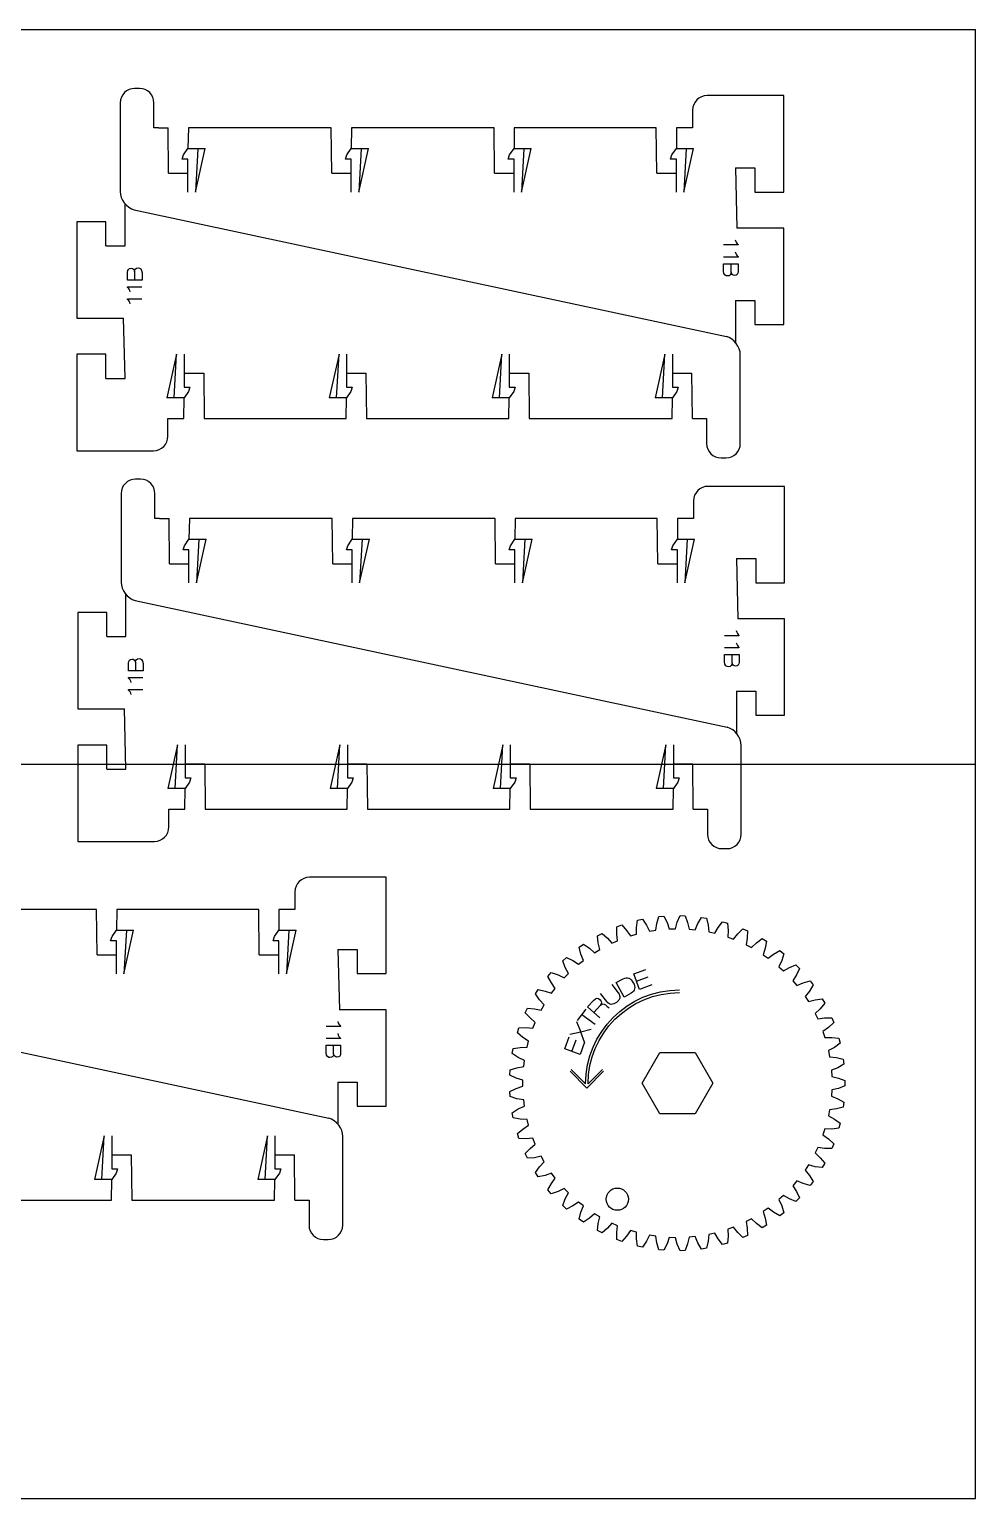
# Model space of a CAD drawing. Extents: x 0 to 610, y 0 to 305.
# Drawn here: x 413.4 to 609.6, y 0 to 304.8 of the extents above; entities that cross this region are included whole.
import ezdxf

# ---------------------------------------------------------------- set-up
doc = ezdxf.new("R2010")
doc.units = 0
doc.layers.add('CUTS', color=1, linetype='Continuous', true_color=0xff0000)
doc.layers.add('TEXT', color=5, linetype='Continuous', true_color=0x0000ff)
doc.layers.add('laser bed referance', color=3, linetype='Continuous', lineweight=25, true_color=0x00ff00)
doc.layers.add('Referance lines', color=2, linetype='Continuous', lineweight=25, true_color=0xffff00)

msp = doc.modelspace()

# ---------------------------------------------------------------- linework, layer by layer
at = {"layer": 'CUTS', "color": 1, "lineweight": 25, "true_color": 0xff0000}
for p, q in [((569.8, 291.06), (553.9, 291.06)), ((569.8, 271.06), (569.8, 291.06)), ((439.2, 284.35), (439.2, 289.56)), ((440.14, 284.35), (439.2, 284.35)), ((440.14, 284.35), (442.14, 284.35)), ((442.24, 274.96), (442.14, 284.35)), ((446.34, 284.35), (446.26, 280.07)), ((475.97, 284.35), (446.34, 284.35)), ((476.07, 274.96), (475.97, 284.35)), ((480.17, 284.35), (480.1, 280.07)), ((509.73, 284.35), (480.17, 284.35)), ((509.83, 274.96), (509.73, 284.35)), ((513.93, 284.35), (513.87, 280.07)), ((543.38, 284.35), (513.93, 284.35)), ((543.48, 274.96), (543.38, 284.35)), ((442.24, 274.96), (446.24, 274.96)), ((476.07, 274.96), (480.07, 274.96)), ((509.83, 274.96), (513.83, 274.96)), ((543.48, 274.96), (547.48, 274.96)), ((559.8, 276.06), (560.1, 263.57)), ((559.8, 276.06), (563.8, 276.06)), ((563.8, 276.06), (563.8, 271.06)), ((433.2, 259.88), (433.2, 268.62)), ((563.8, 271.06), (569.8, 271.06)), ((435.1, 267.36), (557.91, 241.08)), ((429.2, 264.88), (423.2, 264.88)), ((423.2, 264.88), (423.2, 244.88)), ((429.2, 259.88), (429.2, 264.88)), ((569.8, 263.57), (560.1, 263.57)), ((569.8, 243.57), (569.8, 263.57)), ((429.2, 259.88), (433.2, 259.88)), ((559.8, 248.57), (559.8, 239.83)), ((559.8, 248.57), (563.8, 248.57)), ((563.8, 248.57), (563.8, 243.57)), ((423.2, 244.88), (432.9, 244.88)), ((433.2, 232.39), (432.9, 244.88)), ((563.8, 243.57), (569.8, 243.57)), ((429.2, 237.39), (423.2, 237.39)), ((423.2, 237.39), (423.2, 217.39)), ((429.2, 232.39), (429.2, 237.39)), ((429.2, 232.39), (433.2, 232.39)), ((445.52, 233.48), (449.52, 233.48)), ((449.52, 233.48), (449.62, 224.1)), ((479.17, 233.48), (483.17, 233.48)), ((483.17, 233.48), (483.27, 224.1)), ((512.93, 233.48), (516.93, 233.48)), ((516.93, 233.48), (517.03, 224.1)), ((546.76, 233.48), (550.76, 233.48)), ((550.86, 224.1), (550.76, 233.48)), ((479.07, 224.1), (479.14, 228.38)), ((512.83, 224.1), (512.9, 228.38)), ((546.66, 224.1), (546.74, 228.38)), ((449.62, 224.1), (479.07, 224.1)), ((483.27, 224.1), (512.83, 224.1)), ((517.03, 224.1), (546.66, 224.1)), ((550.86, 224.1), (552.86, 224.1)), ((552.86, 224.1), (553.8, 224.1)), ((553.8, 224.1), (553.8, 218.89)), ((423.2, 217.39), (439.1, 217.39)), ((439.4, 203.3), (439.4, 208.5)), ((570, 210), (554.1, 210)), ((570, 190), (570, 210)), ((440.34, 203.3), (439.4, 203.3)), ((440.34, 203.3), (442.34, 203.3)), ((442.44, 193.91), (442.34, 203.3)), ((446.54, 203.3), (446.46, 199.01)), ((476.17, 203.3), (446.54, 203.3)), ((476.27, 193.91), (476.17, 203.3)), ((480.37, 203.3), (480.3, 199.01)), ((509.94, 203.3), (480.37, 203.3)), ((510.03, 193.91), (509.94, 203.3)), ((514.13, 203.3), (514.07, 199.01)), ((543.58, 203.3), (514.13, 203.3)), ((543.68, 193.91), (543.58, 203.3)), ((442.44, 193.91), (446.44, 193.91)), ((476.27, 193.91), (480.27, 193.91)), ((510.03, 193.91), (514.03, 193.91)), ((543.68, 193.91), (547.68, 193.91)), ((560, 195), (564, 195)), ((560, 195), (560.3, 182.51)), ((564, 195), (564, 190)), ((564, 190), (570, 190)), ((433.4, 178.82), (433.4, 187.56)), ((435.3, 186.31), (558.11, 160.02)), ((429.4, 183.82), (423.4, 183.82)), ((423.4, 183.82), (423.4, 163.82)), ((429.4, 178.82), (429.4, 183.82)), ((570, 182.51), (560.3, 182.51)), ((570, 162.51), (570, 182.51)), ((429.4, 178.82), (433.4, 178.82)), ((560, 167.51), (564, 167.51)), ((560, 167.51), (560, 158.77)), ((564, 167.51), (564, 162.51)), ((423.4, 163.82), (433.1, 163.82)), ((433.4, 151.33), (433.1, 163.82)), ((564, 162.51), (570, 162.51)), ((429.4, 156.33), (423.4, 156.33)), ((423.4, 156.33), (423.4, 136.34)), ((429.4, 151.33), (429.4, 156.33)), ((445.72, 152.42), (449.72, 152.42)), ((449.72, 152.42), (449.82, 143.04)), ((479.37, 152.42), (483.37, 152.42)), ((483.37, 152.42), (483.47, 143.04)), ((513.13, 152.42), (517.13, 152.42)), ((517.13, 152.42), (517.23, 143.04)), ((546.96, 152.42), (550.96, 152.42)), ((551.06, 143.04), (550.96, 152.42)), ((429.4, 151.33), (433.4, 151.33)), ((479.27, 143.04), (479.34, 147.33)), ((513.03, 143.04), (513.1, 147.33)), ((546.86, 143.04), (546.94, 147.33)), ((449.82, 143.04), (479.27, 143.04)), ((483.47, 143.04), (513.03, 143.04)), ((517.23, 143.04), (546.86, 143.04)), ((551.06, 143.04), (553.06, 143.04)), ((553.06, 143.04), (554, 143.04)), ((554, 143.04), (554, 137.84)), ((423.4, 136.34), (439.3, 136.34)), ((487.36, 128.91), (471.45, 128.91)), ((487.36, 108.91), (487.36, 128.91)), ((427.29, 122.2), (397.73, 122.2)), ((427.39, 112.81), (427.29, 122.2)), ((431.49, 122.2), (431.42, 117.91)), ((460.93, 122.2), (431.49, 122.2)), ((461.03, 112.81), (460.93, 122.2)), ((427.39, 112.81), (431.39, 112.81)), ((461.03, 112.81), (465.03, 112.81)), ((477.36, 113.91), (477.66, 101.42)), ((477.36, 113.91), (481.36, 113.91)), ((481.36, 113.91), (481.36, 108.91)), ((481.36, 108.91), (487.36, 108.91)), ((352.66, 105.21), (475.47, 78.93)), ((487.36, 101.42), (477.66, 101.42)), ((487.36, 81.42), (487.36, 101.42)), ((477.36, 86.42), (477.36, 77.67)), ((477.36, 86.42), (481.36, 86.42)), ((481.36, 86.42), (481.36, 81.42)), ((481.36, 81.42), (487.36, 81.42)), ((430.48, 71.33), (434.48, 71.33)), ((434.48, 71.33), (434.58, 61.94)), ((464.32, 71.33), (468.32, 71.33)), ((468.42, 61.94), (468.32, 71.33)), ((430.38, 61.94), (430.45, 66.23)), ((464.22, 61.94), (464.29, 66.23)), ((400.82, 61.94), (430.38, 61.94)), ((434.58, 61.94), (464.22, 61.94)), ((468.42, 61.94), (470.42, 61.94)), ((470.42, 61.94), (471.36, 61.94)), ((471.36, 61.94), (471.36, 56.74))]:
    msp.add_line(p, q, dxfattribs=at)
for points in [[(436.2, 292.56), (435.2, 292.56)], [(432.2, 289.56), (432.2, 288.85)], [(550.9, 288.06), (550.9, 284.35), (547.58, 284.35), (547.55, 280.06)], [(432.2, 281.35), (432.2, 280.65)], [(446.26, 271.03), (446.26, 277.87), (445.06, 277.87), (445.35, 278.75), (446.26, 280.07), (448.32, 280.07), (447.82, 271.03), (449.83, 280.07)], [(448.32, 280.07), (449.83, 280.07)], [(480.1, 271.03), (480.1, 277.87), (478.9, 277.87), (479.19, 278.75), (480.1, 280.07), (482.16, 280.07), (481.66, 271.03), (483.67, 280.07)], [(482.16, 280.07), (483.67, 280.07)], [(513.87, 271.03), (513.87, 277.87), (512.67, 277.87), (512.95, 278.75), (513.87, 280.07), (515.92, 280.07), (515.42, 271.03), (517.44, 280.07)], [(515.92, 280.07), (517.44, 280.07)], [(547.55, 271.03), (547.55, 277.87), (546.35, 277.87), (546.63, 278.75), (547.55, 280.07), (549.6, 280.07), (549.1, 271.03), (551.12, 280.07)], [(549.6, 280.07), (551.12, 280.07)], [(432.2, 274.65), (432.2, 271.16)], [(445.45, 237.42), (445.45, 230.58), (446.65, 230.58), (446.37, 229.7), (445.45, 228.38), (443.4, 228.38), (443.9, 237.42), (441.88, 228.38)], [(479.13, 237.42), (479.13, 230.58), (480.33, 230.58), (480.05, 229.7), (479.14, 228.38), (477.08, 228.38), (477.58, 237.42), (475.56, 228.38)], [(512.9, 237.42), (512.9, 230.58), (514.1, 230.58), (513.81, 229.7), (512.9, 228.38), (510.84, 228.38), (511.34, 237.42), (509.33, 228.38)], [(546.74, 237.42), (546.74, 230.58), (547.94, 230.58), (547.65, 229.7), (546.74, 228.38), (544.68, 228.38), (545.18, 237.42), (543.17, 228.38)], [(560.8, 233.79), (560.8, 237.28)], [(443.4, 228.38), (441.88, 228.38)], [(442.1, 220.39), (442.1, 224.1), (445.42, 224.1), (445.45, 228.38)], [(477.08, 228.38), (475.56, 228.38)], [(510.84, 228.38), (509.33, 228.38)], [(544.68, 228.38), (543.17, 228.38)], [(560.8, 227.1), (560.8, 227.8)], [(560.8, 218.89), (560.8, 219.6)], [(556.8, 215.89), (557.8, 215.89)], [(436.4, 211.5), (435.4, 211.5)], [(432.4, 208.5), (432.4, 207.8)], [(551.1, 207), (551.1, 203.3), (547.78, 203.3), (547.75, 199.01)], [(432.4, 200.3), (432.4, 199.59)], [(446.46, 189.97), (446.46, 196.81), (445.26, 196.81), (445.55, 197.69), (446.46, 199.01), (448.52, 199.01), (448.02, 189.97), (450.03, 199.01)], [(448.52, 199.01), (450.03, 199.01)], [(480.31, 189.97), (480.31, 196.81), (479.1, 196.81), (479.39, 197.69), (480.3, 199.01), (482.36, 199.01), (481.86, 189.97), (483.87, 199.01)], [(482.36, 199.01), (483.87, 199.01)], [(514.07, 189.97), (514.07, 196.81), (512.87, 196.81), (513.15, 197.69), (514.07, 199.01), (516.12, 199.01), (515.62, 189.97), (517.64, 199.01)], [(516.12, 199.01), (517.64, 199.01)], [(547.75, 189.97), (547.75, 196.81), (546.55, 196.81), (546.83, 197.69), (547.75, 199.01), (549.8, 199.01), (549.3, 189.97), (551.32, 199.01)], [(549.8, 199.01), (551.32, 199.01)], [(432.4, 193.59), (432.4, 190.11)], [(445.65, 156.36), (445.65, 149.52), (446.85, 149.52), (446.57, 148.64), (445.66, 147.33), (443.6, 147.33), (444.1, 156.36), (442.08, 147.33)], [(479.33, 156.36), (479.33, 149.52), (480.54, 149.52), (480.25, 148.64), (479.34, 147.33), (477.28, 147.33), (477.78, 156.36), (475.77, 147.33)], [(513.1, 156.36), (513.1, 149.52), (514.3, 149.52), (514.01, 148.64), (513.1, 147.33), (511.04, 147.33), (511.54, 156.36), (509.53, 147.33)], [(546.94, 156.36), (546.94, 149.52), (548.14, 149.52), (547.86, 148.64), (546.94, 147.33), (544.88, 147.33), (545.38, 156.36), (543.37, 147.33)], [(561, 152.74), (561, 156.23)], [(443.6, 147.33), (442.08, 147.33)], [(442.3, 139.34), (442.3, 143.04), (445.62, 143.04), (445.65, 147.33)], [(477.28, 147.33), (475.77, 147.33)], [(511.04, 147.33), (509.53, 147.33)], [(544.88, 147.33), (543.37, 147.33)], [(561, 146.04), (561, 146.74)], [(561, 137.84), (561, 138.54)], [(557, 134.84), (558, 134.84)], [(468.45, 125.91), (468.45, 122.2), (465.13, 122.2), (465.1, 117.91)], [(582.51, 86.71), (582.51, 85.65), (581.14, 85.11), (579.76, 84.77), (579.68, 83.49), (581, 82.97), (582.3, 82.26), (582.16, 81.21), (580.73, 80.85), (579.31, 80.68), (579.07, 79.43), (580.32, 78.75), (581.51, 77.87), (581.24, 76.85), (579.77, 76.67), (578.35, 76.69), (577.95, 75.48), (579.1, 74.64), (580.17, 73.62), (579.77, 72.64), (578.29, 72.66), (576.89, 72.85), (576.33, 71.7), (577.36, 70.73), (578.3, 69.58), (577.78, 68.66), (576.31, 68.86), (574.94, 69.24), (574.25, 68.17), (575.15, 67.06), (575.92, 65.81), (575.29, 64.96), (573.86, 65.35), (572.55, 65.9), (571.73, 64.92), (572.48, 63.72), (573.09, 62.37), (572.35, 61.61), (570.99, 62.18), (569.76, 62.89), (568.81, 62.03), (569.4, 60.74), (569.83, 59.32), (569.01, 58.66), (567.72, 59.4), (566.6, 60.27), (565.55, 59.53), (565.97, 58.18), (566.22, 56.72), (565.32, 56.17), (564.14, 57.07), (563.13, 58.07), (561.99, 57.48), (562.24, 56.08), (562.3, 54.6), (561.33, 54.17), (560.28, 55.21), (559.41, 56.33), (558.21, 55.89), (558.27, 54.47), (558.14, 53), (557.13, 52.7), (556.22, 53.86), (555.49, 55.08), (554.25, 54.8), (554.13, 53.38), (553.81, 51.94), (552.77, 51.77), (552.01, 53.04), (551.45, 54.35), (550.18, 54.22), (549.88, 52.84), (549.38, 51.44), (548.33, 51.41), (547.74, 52.77), (547.35, 54.13), (546.07, 54.18), (545.6, 52.84), (544.93, 51.52), (543.88, 51.62), (543.47, 53.04), (543.26, 54.45), (541.99, 54.65), (541.35, 53.38), (540.52, 52.16), (539.49, 52.4), (539.26, 53.86), (539.24, 55.28), (538.01, 55.64), (537.21, 54.47), (536.23, 53.37), (535.23, 53.73), (535.2, 55.21), (535.35, 56.62), (534.18, 57.14), (533.24, 56.08), (532.12, 55.11), (531.19, 55.6), (531.34, 57.07), (531.68, 58.45), (530.58, 59.11), (529.51, 58.18), (528.28, 57.36), (527.41, 57.96), (527.75, 59.4), (528.26, 60.73), (527.26, 61.53), (526.08, 60.74), (524.75, 60.08), (523.97, 60.79), (524.49, 62.18), (525.17, 63.43), (524.28, 64.35), (523, 63.72), (521.6, 63.24), (520.92, 64.04), (521.62, 65.35), (522.44, 66.5), (521.68, 67.53), (520.33, 67.06), (518.88, 66.77), (518.31, 67.65), (519.17, 68.86), (520.13, 69.9), (519.51, 71.01), (518.12, 70.73), (516.64, 70.62), (516.18, 71.57), (517.19, 72.66), (518.28, 73.56), (517.8, 74.75), (516.38, 74.64), (514.9, 74.72), (514.57, 75.73), (515.71, 76.67), (516.91, 77.44), (516.58, 78.67), (515.16, 78.75), (513.71, 79.02), (513.51, 80.05), (514.75, 80.85), (516.04, 81.45), (515.88, 82.72), (514.48, 82.97), (513.07, 83.43), (513, 84.48), (514.34, 85.11), (515.7, 85.54), (515.7, 86.82), (514.34, 87.25), (513, 87.88), (513.07, 88.94), (514.48, 89.39), (515.88, 89.65), (516.04, 90.91), (514.75, 91.51), (513.51, 92.31), (513.71, 93.35), (515.16, 93.62), (516.58, 93.69), (516.91, 94.93), (515.71, 95.69), (514.57, 96.64), (514.9, 97.64), (516.38, 97.72), (517.8, 97.61), (518.28, 98.8), (517.19, 99.71), (516.18, 100.79), (516.64, 101.75), (518.12, 101.64), (519.51, 101.35), (520.13, 102.46), (519.17, 103.5), (518.31, 104.71), (518.88, 105.59), (520.33, 105.3), (521.68, 104.84), (522.44, 105.86), (521.62, 107.02), (520.92, 108.32), (521.6, 109.13), (523, 108.65), (524.28, 108.02), (525.17, 108.93), (524.49, 110.18), (523.97, 111.57), (524.75, 112.28), (526.08, 111.62), (527.26, 110.84), (528.26, 111.63), (527.75, 112.96), (527.41, 114.4), (528.28, 115), (529.51, 114.19), (530.58, 113.25), (531.68, 113.92), (531.34, 115.3), (531.19, 116.77), (532.12, 117.26), (533.24, 116.29), (534.18, 115.22), (535.35, 115.74), (535.2, 117.15), (535.23, 118.63), (536.23, 119), (537.21, 117.89), (538.01, 116.72), (539.24, 117.08), (539.26, 118.5), (539.49, 119.97), (540.52, 120.2), (541.35, 118.98), (541.99, 117.71), (543.26, 117.92), (543.47, 119.32), (543.88, 120.74), (544.93, 120.85), (545.6, 119.53), (546.07, 118.19), (547.35, 118.23), (547.74, 119.6), (548.33, 120.96), (549.38, 120.92), (549.88, 119.53), (550.18, 118.14), (551.45, 118.02), (552.01, 119.32), (552.77, 120.59), (553.81, 120.43), (554.13, 118.98), (554.25, 117.57), (555.49, 117.28), (556.22, 118.5), (557.13, 119.67), (558.14, 119.37), (558.27, 117.89), (558.21, 116.47), (559.41, 116.03), (560.28, 117.15), (561.33, 118.19), (562.3, 117.77), (562.24, 116.29), (561.99, 114.89), (563.13, 114.3), (564.14, 115.3), (565.32, 116.19), (566.22, 115.65), (565.97, 114.19), (565.55, 112.83), (566.6, 112.1), (567.72, 112.96), (569.01, 113.7), (569.83, 113.04), (569.4, 111.62), (568.81, 110.33), (569.76, 109.47), (570.99, 110.18), (572.35, 110.75), (573.09, 109.99), (572.48, 108.65), (571.73, 107.44), (572.55, 106.47), (573.86, 107.02), (575.29, 107.4), (575.92, 106.56), (575.15, 105.3), (574.25, 104.2), (574.94, 103.13), (576.31, 103.5), (577.78, 103.71), (578.3, 102.79), (577.36, 101.64), (576.33, 100.66), (576.89, 99.51), (578.29, 99.71), (579.77, 99.72), (580.17, 98.74), (579.1, 97.72), (577.95, 96.89), (578.35, 95.67), (579.77, 95.69), (581.24, 95.51), (581.51, 94.49), (580.32, 93.62), (579.07, 92.93), (579.31, 91.68), (580.73, 91.51), (582.16, 91.15), (582.3, 90.1), (581, 89.39), (579.68, 88.87), (579.76, 87.6), (581.14, 87.25), (582.51, 86.71)], [(431.42, 108.87), (431.42, 115.71), (430.22, 115.71), (430.51, 116.6), (431.42, 117.91), (433.48, 117.91), (432.98, 108.87), (434.99, 117.91)], [(433.48, 117.91), (434.99, 117.91)], [(465.1, 108.87), (465.1, 115.71), (463.9, 115.71), (464.19, 116.6), (465.1, 117.91), (467.16, 117.91), (466.66, 108.87), (468.67, 117.91)], [(467.16, 117.91), (468.67, 117.91)], [(544.09, 79.83), (540.43, 86.18), (544.09, 92.53), (551.42, 92.53), (555.09, 86.18), (551.42, 79.83), (544.09, 79.83), (544.09, 79.83)], [(430.45, 75.27), (430.45, 68.43), (431.65, 68.43), (431.37, 67.55), (430.45, 66.23), (428.4, 66.23), (428.9, 75.27), (426.88, 66.23)], [(464.29, 75.27), (464.29, 68.43), (465.49, 68.43), (465.21, 67.55), (464.29, 66.23), (462.24, 66.23), (462.74, 75.27), (460.72, 66.23)], [(478.36, 71.64), (478.36, 75.13)], [(428.4, 66.23), (426.88, 66.23)], [(462.24, 66.23), (460.72, 66.23)], [(478.36, 64.94), (478.36, 65.65)], [(478.36, 56.74), (478.36, 57.44)], [(474.36, 53.74), (475.36, 53.74)]]:
    msp.add_lwpolyline(points, dxfattribs=at)
for points in [[(435.2, 292.56), (433.55, 292.56), (432.2, 291.21), (432.2, 289.56)], [(439.2, 289.56), (439.2, 291.21), (437.85, 292.56), (436.2, 292.56)], [(553.9, 291.06), (552.25, 291.06), (550.9, 289.71), (550.9, 288.06)], [(432.2, 288.85), (432.2, 287.2), (432.2, 283), (432.2, 281.35)], [(432.2, 280.65), (432.2, 279), (432.2, 276.3), (432.2, 274.65)], [(432.2, 271.16), (432.2, 269.51), (433.5, 267.81), (435.09, 267.37)], [(560.8, 237.28), (560.8, 238.93), (559.5, 240.64), (557.91, 241.08)], [(560.8, 227.8), (560.8, 229.45), (560.8, 232.14), (560.8, 233.79)], [(560.8, 219.6), (560.8, 221.24), (560.8, 225.45), (560.8, 227.1)], [(439.1, 217.39), (440.75, 217.39), (442.1, 218.74), (442.1, 220.39)], [(553.8, 218.89), (553.8, 217.24), (555.15, 215.89), (556.8, 215.89)], [(557.8, 215.89), (559.45, 215.89), (560.8, 217.24), (560.8, 218.89)], [(435.4, 211.5), (433.75, 211.5), (432.4, 210.15), (432.4, 208.5)], [(439.4, 208.5), (439.4, 210.15), (438.05, 211.5), (436.4, 211.5)], [(432.4, 207.8), (432.4, 206.15), (432.4, 201.95), (432.4, 200.3)], [(554.1, 210), (552.45, 210), (551.1, 208.65), (551.1, 207)], [(432.4, 199.59), (432.4, 197.94), (432.4, 195.24), (432.4, 193.59)], [(432.4, 190.11), (432.4, 188.46), (433.7, 186.75), (435.29, 186.31)], [(561, 156.23), (561, 157.88), (559.7, 159.58), (558.11, 160.02)], [(561, 146.74), (561, 148.39), (561, 151.09), (561, 152.74)], [(561, 138.54), (561, 140.19), (561, 144.39), (561, 146.04)], [(439.3, 136.34), (440.95, 136.34), (442.3, 137.68), (442.3, 139.34)], [(554, 137.84), (554, 136.18), (555.35, 134.84), (557, 134.84)], [(558, 134.84), (559.65, 134.84), (561, 136.18), (561, 137.84)], [(471.45, 128.91), (469.8, 128.91), (468.45, 127.56), (468.45, 125.91)], [(478.36, 75.13), (478.36, 76.78), (477.06, 78.49), (475.47, 78.93)], [(478.36, 65.65), (478.36, 67.3), (478.36, 69.99), (478.36, 71.64)], [(478.36, 57.44), (478.36, 59.09), (478.36, 63.29), (478.36, 64.94)], [(532.98, 62.12), (532.98, 63.39), (534.01, 64.42), (535.29, 64.42)], [(535.29, 64.42), (536.56, 64.42), (537.59, 63.39), (537.59, 62.12)], [(535.29, 59.82), (534.01, 59.82), (532.98, 60.85), (532.98, 62.12)], [(537.59, 62.12), (537.59, 60.85), (536.56, 59.82), (535.29, 59.82)], [(471.36, 56.74), (471.36, 55.09), (472.71, 53.74), (474.36, 53.74)], [(475.36, 53.74), (477.01, 53.74), (478.36, 55.09), (478.36, 56.74)]]:
    msp.add_open_spline(points, degree=3, dxfattribs=at)
at = {"layer": 'laser bed referance'}
for p, q in [((0, 304.8), (609.6, 304.8)), ((609.6, 0), (609.6, 304.8)), ((0, 0), (609.6, 0))]:
    msp.add_line(p, q, dxfattribs=at)
at = {"layer": 'Referance lines'}
msp.add_line((0, 152.4), (609.6, 152.4), dxfattribs=at)
at = {"layer": 'TEXT', "color": 5, "lineweight": 25, "true_color": 0x0000ff}
for points in [[(560.33, 260.18), (560.33, 260.07), (557.35, 260.07)], [(557.33, 254.66), (557.33, 256.19), (560.35, 256.19), (560.35, 256.19)], [(560.33, 257.68), (560.33, 257.57), (557.35, 257.57)], [(558.91, 254.4), (558.92, 256.19)], [(560.35, 256.19), (560.35, 254.55)], [(433.71, 252.78), (433.71, 254.42)], [(436.73, 254.31), (436.73, 252.78), (433.71, 252.78), (433.71, 252.78)], [(435.15, 254.56), (435.15, 252.78)], [(435.15, 254.56), (435.15, 254.56)], [(558.92, 254.4), (558.91, 254.4)], [(433.73, 251.28), (433.73, 251.39), (436.71, 251.39)], [(433.73, 248.78), (433.73, 248.89), (436.71, 248.89)], [(560.53, 179.13), (560.53, 179.02), (557.55, 179.02)], [(557.53, 173.6), (557.53, 175.13), (560.55, 175.13), (560.55, 175.13)], [(560.53, 176.63), (560.53, 176.52), (557.55, 176.52)], [(559.11, 173.35), (559.12, 175.13)], [(560.55, 175.13), (560.55, 173.49)], [(433.91, 171.72), (433.91, 173.36)], [(436.93, 173.25), (436.93, 171.72), (433.91, 171.72), (433.91, 171.72)], [(435.35, 173.5), (435.35, 171.72)], [(435.35, 173.5), (435.35, 173.5)], [(559.12, 173.35), (559.11, 173.35)], [(433.93, 170.23), (433.93, 170.33), (436.91, 170.33)], [(433.93, 167.72), (433.93, 167.83), (436.91, 167.83)], [(542.42, 106.58), (539.88, 105.65), (538.71, 108.87), (541.21, 109.78)], [(535.07, 107.06), (536.53, 107.85)], [(538.17, 104.85), (536.7, 104.05), (535.07, 107.06), (535.07, 107.06)], [(539.26, 107.37), (541.66, 108.25)], [(533.12, 103.1), (531.8, 104.82)], [(534.16, 106.64), (535.48, 104.91)], [(527.07, 99.18), (528.82, 101.57)], [(531.65, 99.73), (529.13, 102.05), (530.41, 103.43)], [(531.78, 102.35), (531.79, 102.34), (530.43, 100.85)], [(477.89, 98.03), (477.89, 97.92), (474.91, 97.92)], [(526.85, 98.95), (527.72, 96.8)], [(530.71, 98.36), (527.95, 100.38)], [(477.89, 95.53), (477.89, 95.42), (474.91, 95.42)], [(528.51, 94.68), (527.6, 92.14), (524.38, 93.29), (525.28, 95.8)], [(528.51, 94.68), (527.72, 96.8), (525.48, 96.28)], [(525.88, 92.76), (526.74, 95.16)], [(529.86, 97.33), (527.72, 96.8)], [(474.89, 92.51), (474.89, 94.04), (477.91, 94.04), (477.91, 94.04)], [(476.47, 92.25), (476.47, 94.04)], [(476.47, 92.25), (476.47, 92.25)], [(477.91, 94.04), (477.91, 92.4)], [(532.45, 88.66), (528.98, 85.18), (525.5, 88.66)], [(525.73, 89.04), (528.73, 86.04)], [(532.22, 89.03), (529.23, 86.04)]]:
    msp.add_lwpolyline(points, dxfattribs=at)
for points in [[(559.77, 261.12), (559.88, 260.67), (560.12, 260.36), (560.33, 260.18)], [(559.77, 258.62), (559.88, 258.17), (560.12, 257.86), (560.33, 257.68)], [(433.71, 254.42), (433.71, 254.9), (433.97, 255.23), (434.46, 255.23)], [(434.46, 255.23), (434.82, 255.23), (435.15, 254.92), (435.15, 254.56)], [(435.15, 254.56), (435.17, 254.96), (435.38, 255.32), (435.91, 255.32)], [(435.91, 255.32), (436.26, 255.32), (436.73, 255.1), (436.73, 254.31)], [(558.15, 253.64), (557.8, 253.64), (557.33, 253.87), (557.33, 254.66)], [(558.91, 254.4), (558.89, 254.01), (558.68, 253.64), (558.15, 253.64)], [(559.6, 253.73), (559.25, 253.73), (558.91, 254.05), (558.92, 254.4)], [(560.35, 254.55), (560.35, 254.07), (560.09, 253.73), (559.6, 253.73)], [(434.3, 250.34), (434.18, 250.8), (433.94, 251.1), (433.73, 251.28)], [(434.3, 247.84), (434.18, 248.3), (433.94, 248.6), (433.73, 248.78)], [(559.97, 180.07), (560.08, 179.61), (560.32, 179.3), (560.53, 179.13)], [(559.97, 177.57), (560.08, 177.11), (560.32, 176.8), (560.53, 176.63)], [(433.91, 173.36), (433.91, 173.84), (434.17, 174.17), (434.66, 174.17)], [(434.66, 174.17), (435.02, 174.17), (435.35, 173.86), (435.35, 173.5)], [(435.35, 173.5), (435.37, 173.9), (435.58, 174.27), (436.11, 174.27)], [(436.11, 174.27), (436.46, 174.27), (436.93, 174.04), (436.93, 173.25)], [(558.35, 172.58), (558, 172.58), (557.53, 172.81), (557.53, 173.6)], [(559.11, 173.35), (559.09, 172.95), (558.88, 172.58), (558.35, 172.58)], [(559.8, 172.68), (559.45, 172.68), (559.11, 172.99), (559.12, 173.35)], [(560.55, 173.49), (560.55, 173.01), (560.29, 172.68), (559.8, 172.68)], [(434.5, 169.29), (434.38, 169.74), (434.14, 170.05), (433.93, 170.23)], [(434.5, 166.79), (434.38, 167.24), (434.14, 167.55), (433.93, 167.72)], [(536.53, 107.85), (537.36, 108.31), (538.12, 107.93), (538.6, 107.03)], [(538.6, 107.03), (539.09, 106.14), (539, 105.3), (538.17, 104.85)], [(528.73, 86.04), (528.73, 96.79), (537.44, 105.54), (548.19, 105.54)], [(529.23, 86.04), (529.23, 96.48), (537.74, 104.99), (548.19, 104.99)], [(530.41, 103.43), (530.87, 103.94), (531.29, 103.91), (531.74, 103.5)], [(535.48, 104.91), (536.02, 104.21), (535.9, 103.56), (535.11, 102.95)], [(531.74, 103.5), (531.98, 103.28), (532.16, 102.81), (531.78, 102.35)], [(531.79, 102.34), (532.15, 102.72), (532.48, 102.72), (532.83, 102.41)], [(532.83, 102.41), (532.92, 102.32), (533.43, 101.87), (533.58, 101.82)], [(535.11, 102.95), (534.32, 102.35), (533.66, 102.39), (533.12, 103.1)], [(477.32, 98.97), (477.44, 98.51), (477.68, 98.21), (477.89, 98.03)], [(477.32, 96.47), (477.44, 96.01), (477.68, 95.71), (477.89, 95.53)], [(475.71, 91.49), (475.36, 91.49), (474.89, 91.71), (474.89, 92.51)], [(476.47, 92.25), (476.45, 91.86), (476.24, 91.49), (475.71, 91.49)], [(477.16, 91.58), (476.8, 91.58), (476.47, 91.9), (476.47, 92.25)], [(477.91, 92.4), (477.91, 91.92), (477.65, 91.58), (477.16, 91.58)]]:
    msp.add_open_spline(points, degree=3, dxfattribs=at)

doc.saveas('drawing.dxf')
